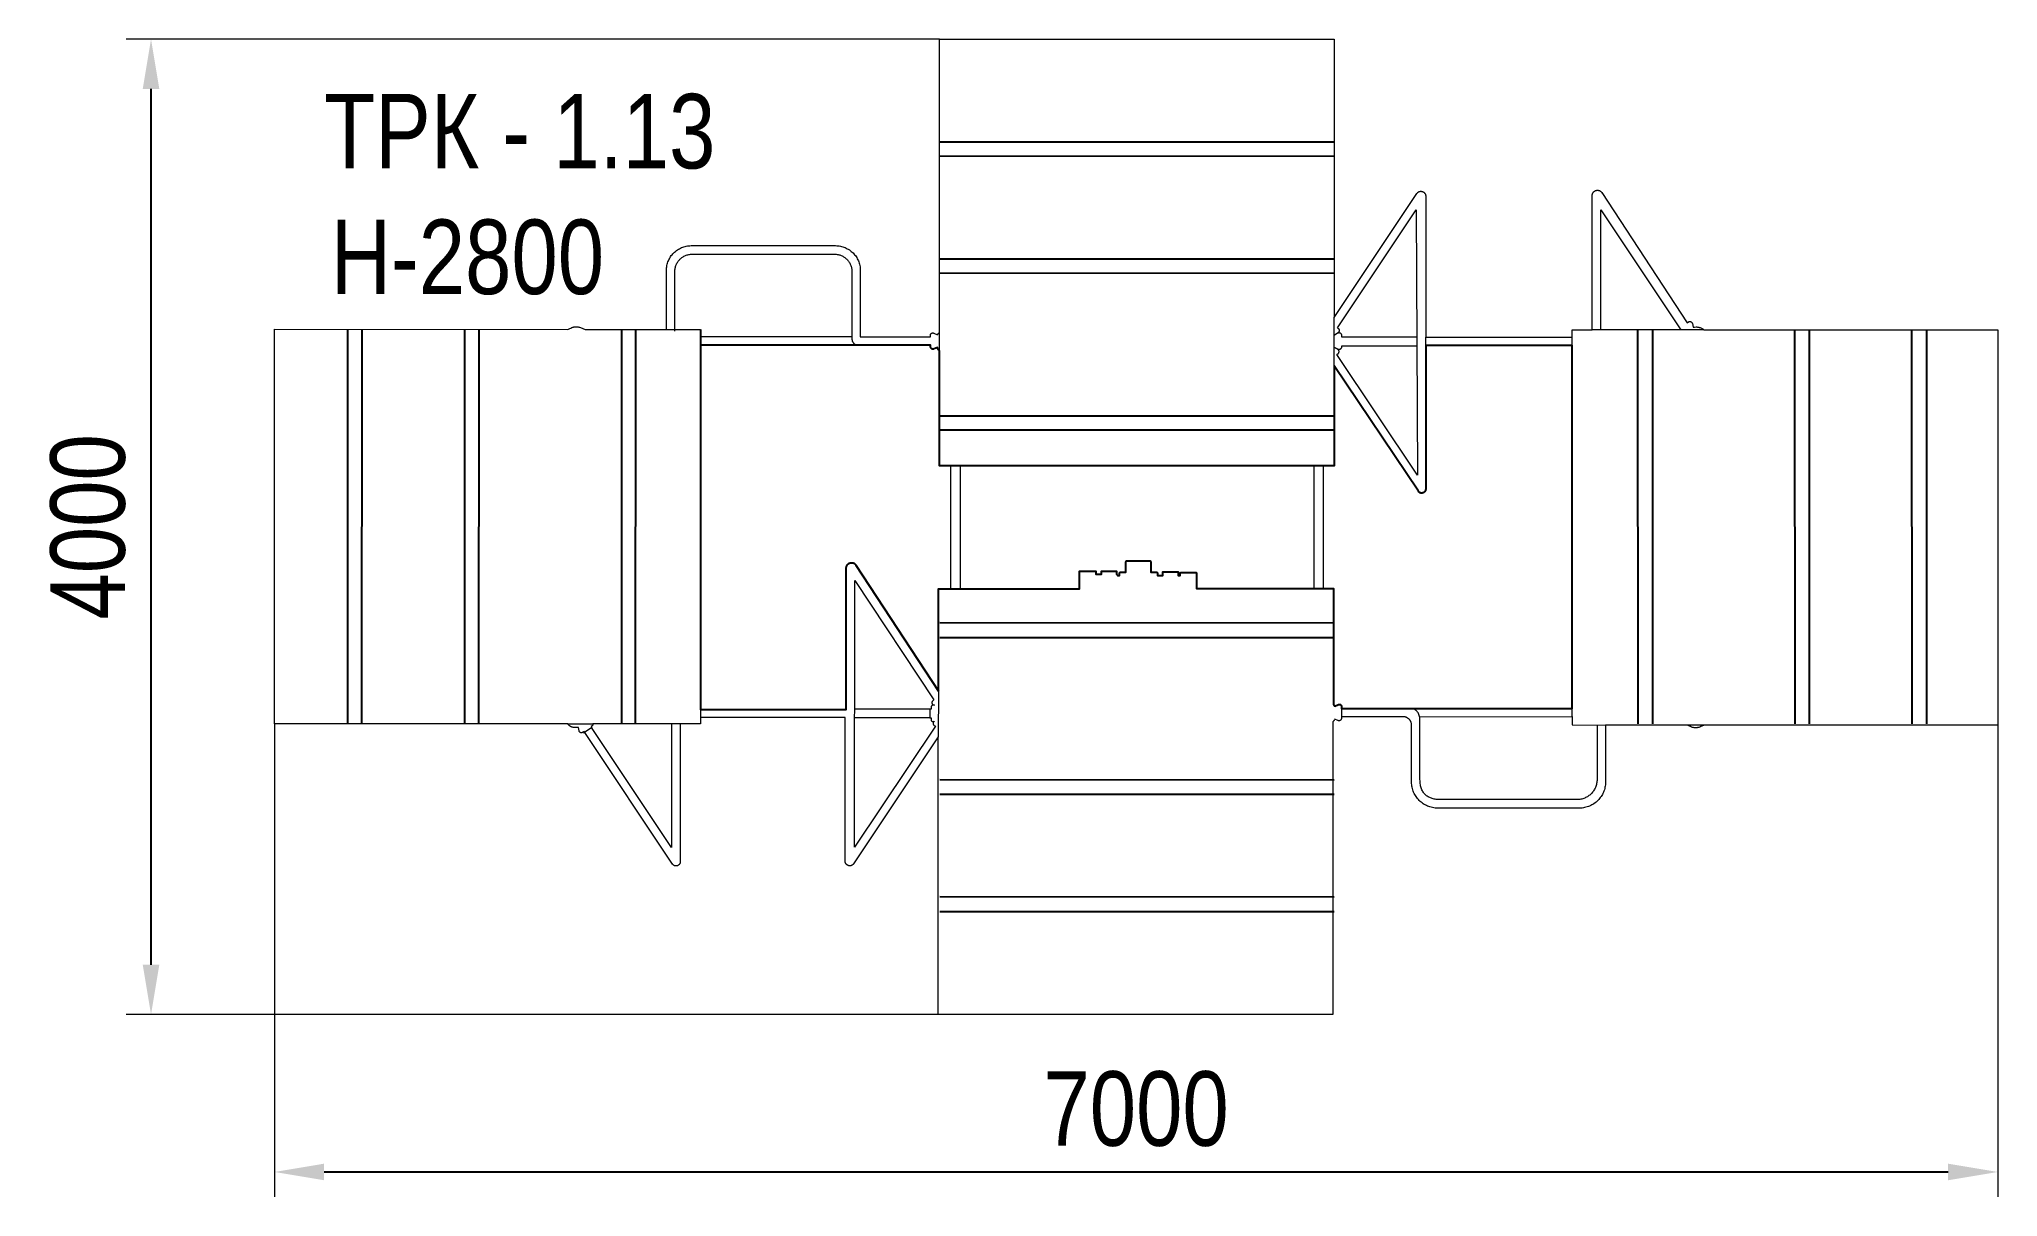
# Model space of a CAD drawing. Header units: millimetres. Extents: x -459 to 7422, y -111 to 4546.
import ezdxf

# ---------------------------------------------------------------- set-up
doc = ezdxf.new("R2010")
doc.units = ezdxf.units.MM
for name, color, linetype in [('DIKOM_АРТИКУЛ', 7, 'Continuous'), ('DIKOM_ОБЪЕКТ', 7, 'Continuous'), ('DIKOM_РАЗМЕР_ОБЪЕКТА', 7, 'Continuous')]:
    doc.layers.add(name, color=color, linetype=linetype)
doc.styles.add('style1', font='arial.ttf', dxfattribs={"width": 0.8})
doc.dimstyles.new('1-50', dxfattribs={"dimtxt": 300, "dimasz": 200, "dimexe": 100, "dimexo": 0, "dimgap": 100, "dimtad": 1, "dimdec": 0, "dimtxsty": 'style1', "dimcen": 0, "dimclrd": 7, "dimclre": 7, "dimadec": 1, "dimazin": 2, "dimtfac": 1, "dimtdec": 0, "dimtmove": 0, "dimatfit": 3, "dimfxl": 0, "dimlwd": 25, "dimlwe": 18, "dimarcsym": 0})

# ---------------------------------------------------------------- blocks, each defined once
blk = doc.blocks.new('*D0')
at = {"layer": 'Defpoints', "color": 0, "transparency": 16777216}
for p in [(487.8, 1791.4, 0), (7422.4, 1785.9, 0), (7422.4, -11.4)]:
    blk.add_point(p, dxfattribs=at)
at = {"layer": 'DIKOM_РАЗМЕР_ОБЪЕКТА', "color": 7, "lineweight": 18, "transparency": 16777216}
for p, q in [((487.8, 1791.4), (487.8, -111.4)), ((7422.4, 1785.9), (7422.4, -111.4))]:
    blk.add_line(p, q, dxfattribs=at)
at = {"layer": 'DIKOM_РАЗМЕР_ОБЪЕКТА', "color": 7, "lineweight": 25, "transparency": 16777216}
blk.add_line((687.8, -11.4), (7222.4, -11.4), dxfattribs=at)
at = {"layer": 'DIKOM_РАЗМЕР_ОБЪЕКТА', "color": 7, "transparency": 16777216}
for points in [[(687.8, 22), (687.8, -44.7), (487.8, -11.4)], [(7222.4, 22), (7222.4, -44.7), (7422.4, -11.4)]]:
    blk.add_solid(points, dxfattribs=at)
at = {"layer": 'DIKOM_РАЗМЕР_ОБЪЕКТА', "color": 0, "transparency": 16777216, "insert": (3955.1, 241.8), "char_height": 300, "attachment_point": 5, "style": 'style1'}
blk.add_mtext('7000', dxfattribs=at)
blk = doc.blocks.new('*D1')
at = {"layer": 'Defpoints', "color": 0, "transparency": 16777216}
for p in [(-8.7, 4546.4), (3164.1, 4546.4, 0), (3158.5, 622.1, 0)]:
    blk.add_point(p, dxfattribs=at)
at = {"layer": 'DIKOM_РАЗМЕР_ОБЪЕКТА', "color": 7, "lineweight": 18, "transparency": 16777216}
for p, q in [((3164.1, 4546.4), (-108.7, 4546.4)), ((3158.5, 622.1), (-108.7, 622.1))]:
    blk.add_line(p, q, dxfattribs=at)
at = {"layer": 'DIKOM_РАЗМЕР_ОБЪЕКТА', "color": 7, "lineweight": 25, "transparency": 16777216}
blk.add_line((-8.7, 822.1), (-8.7, 4346.4), dxfattribs=at)
at = {"layer": 'DIKOM_РАЗМЕР_ОБЪЕКТА', "color": 7, "transparency": 16777216}
for points in [[(-42, 4346.4), (24.6, 4346.4), (-8.7, 4546.4)], [(-42, 822.1), (24.6, 822.1), (-8.7, 622.1)]]:
    blk.add_solid(points, dxfattribs=at)
at = {"layer": 'DIKOM_РАЗМЕР_ОБЪЕКТА', "color": 0, "transparency": 16777216, "insert": (-261.9, 2584.3), "char_height": 300, "attachment_point": 5, "rotation": 90, "style": 'style1'}
blk.add_mtext('4000', dxfattribs=at)

msp = doc.modelspace()

# ---------------------------------------------------------------- linework, layer by layer
at = {"layer": 'DIKOM_ОБЪЕКТ'}
for p, q in [((3165.2, 4133, 0), (4752.6, 4133, 0)), ((4752.6, 4075.5, 0), (3165.2, 4074.6, 0)), ((3165.2, 3662, 0), (4752.6, 3662, 0)), ((4752.6, 3604.5, 0), (3165.2, 3603.6, 0)), ((781.9, 3378.8, 0), (781.9, 1791.4, 0)), ((839.4, 1791.4, 0), (840.3, 3378.8, 0)), ((1252.9, 3378.8, 0), (1252.9, 1791.4, 0)), ((1310.4, 1791.4, 0), (1311.3, 3378.8, 0)), ((1883.9, 3378.8, 0), (1883.9, 1791.4, 0)), ((1941.4, 1791.4, 0), (1942.3, 3378.8, 0)), ((5975.3, 1791.4, 0), (5974.4, 3378.8, 0)), ((6032.8, 3378.8, 0), (6032.8, 1791.4, 0)), ((6606.3, 1791.4, 0), (6605.4, 3378.8, 0)), ((6663.8, 3378.8, 0), (6663.8, 1791.4, 0)), ((7077.3, 1791.4, 0), (7076.4, 3378.8, 0)), ((7134.8, 3378.8, 0), (7134.8, 1791.4, 0)), ((3165.2, 3031, 0), (4752.6, 3031, 0)), ((4752.6, 2973.5, 0), (3165.2, 2972.6, 0)), ((4752.6, 2196.7, 0), (3165.2, 2197.6, 0)), ((3165.2, 2139.2, 0), (4752.6, 2139.2, 0)), ((4752.6, 1565.7, 0), (3165.2, 1566.6, 0)), ((3165.2, 1508.2, 0), (4752.6, 1508.2, 0)), ((4752.6, 1094.7, 0), (3165.2, 1095.6, 0)), ((3165.2, 1037.2, 0), (4752.6, 1037.2, 0))]:
    msp.add_line(p, q, dxfattribs=at)
at = {"layer": 'DIKOM_ОБЪЕКТ', "color": 7, "lineweight": 15}
for points in [[(487.8, 1791.4, 0), (487.8, 3379, 0), (1668.5, 3378.3, 0), (1676.5, 3382.4, 0), (1680.5, 3384.3, 0), (1684.5, 3386, 0), (1688.6, 3387.5, 0), (1690.7, 3388, 0), (1692.8, 3388.6, 0), (1694.9, 3389, 0), (1697, 3389.3, 0), (1699.2, 3389.5, 0), (1701.4, 3389.5, 0), (1703.6, 3389.5, 0), (1705.8, 3389.3, 0), (1708, 3389, 0), (1710.3, 3388.6, 0), (1712.6, 3388, 0), (1714.9, 3387.5, 0), (1719.6, 3386, 0), (1729, 3382.4, 0), (1738.6, 3378.3, 0), (2065.1, 3378.3, 0), (2065.1, 3615.6, 0), (2065.2, 3620.7, 0), (2065.6, 3625.8, 0), (2066.2, 3630.8, 0), (2067.1, 3635.7, 0), (2068.2, 3640.6, 0), (2069.6, 3645.3, 0), (2071.1, 3650, 0), (2072.9, 3654.5, 0), (2074.9, 3658.9, 0), (2077.1, 3663.2, 0), (2079.6, 3667.4, 0), (2082.2, 3671.5, 0), (2084.9, 3675.4, 0), (2087.9, 3679.2, 0), (2091.1, 3682.8, 0), (2094.4, 3686.3, 0), (2097.8, 3689.6, 0), (2101.5, 3692.7, 0), (2105.3, 3695.7, 0), (2109.2, 3698.5, 0), (2113.2, 3701.1, 0), (2117.4, 3703.5, 0), (2121.7, 3705.7, 0), (2126.2, 3707.7, 0), (2130.7, 3709.5, 0), (2135.3, 3711.1, 0), (2140.1, 3712.4, 0), (2144.9, 3713.6, 0), (2149.8, 3714.4, 0), (2154.8, 3715.1, 0), (2159.9, 3715.5, 0), (2165.1, 3715.6, 0), (2745.3, 3715.6, 0), (2750.4, 3715.5, 0), (2755.5, 3715.1, 0), (2760.5, 3714.4, 0), (2765.4, 3713.6, 0), (2770.3, 3712.4, 0), (2775, 3711.1, 0), (2779.7, 3709.5, 0), (2784.2, 3707.7, 0), (2788.6, 3705.7, 0), (2792.9, 3703.5, 0), (2797.1, 3701.1, 0), (2801.2, 3698.5, 0), (2805.1, 3695.7, 0), (2808.9, 3692.7, 0), (2812.5, 3689.6, 0), (2816, 3686.3, 0), (2819.3, 3682.8, 0), (2822.4, 3679.2, 0), (2825.4, 3675.4, 0), (2828.2, 3671.5, 0), (2830.8, 3667.4, 0), (2833.2, 3663.2, 0), (2835.4, 3658.9, 0), (2837.4, 3654.5, 0), (2839.2, 3650, 0), (2840.8, 3645.3, 0), (2842.1, 3640.6, 0), (2843.3, 3635.7, 0), (2844.1, 3630.8, 0), (2844.8, 3625.8, 0), (2845.2, 3620.7, 0), (2845.3, 3615.6, 0), (2845.3, 3348.4, 0), (3127.8, 3348.4, 0), (3127.8, 3355.5, 0), (3127.8, 3356.1, 0), (3127.9, 3356.7, 0), (3128, 3357.3, 0), (3128.1, 3357.9, 0), (3128.3, 3358.4, 0), (3128.4, 3358.9, 0), (3128.7, 3359.5, 0), (3128.9, 3360, 0), (3129.2, 3360.4, 0), (3129.5, 3360.9, 0), (3129.9, 3361.3, 0), (3130.3, 3361.8, 0), (3130.6, 3362.2, 0), (3131.1, 3362.5, 0), (3131.5, 3362.9, 0), (3131.9, 3363.2, 0), (3132.4, 3363.5, 0), (3132.9, 3363.7, 0), (3133.4, 3364, 0), (3133.9, 3364.2, 0), (3134.4, 3364.4, 0), (3135, 3364.5, 0), (3135.5, 3364.6, 0), (3136.1, 3364.7, 0), (3136.6, 3364.7, 0), (3137.2, 3364.7, 0), (3137.8, 3364.7, 0), (3138.4, 3364.6, 0), (3138.9, 3364.5, 0), (3139.5, 3364.4, 0), (3140.1, 3364.2, 0), (3140.7, 3364, 0), (3155.9, 3357.5, 0), (3156.5, 3358.6, 0), (3157.2, 3359.8, 0), (3158, 3361, 0), (3158.5, 3361.5, 0), (3159, 3362.1, 0), (3159.5, 3362.7, 0), (3160, 3363.2, 0), (3160.6, 3363.7, 0), (3161.3, 3364.2, 0), (3161.9, 3364.6, 0), (3162.6, 3365, 0), (3163, 3365.2, 0), (3163.3, 3365.4, 0), (3163.7, 3365.5, 0), (3164.1, 3365.7, 0), (3164.1, 4546.4, 0), (4752.5, 4546.4, 0), (4752.5, 3426.1, 0), (5085.3, 3925.9, 0), (5085.8, 3926.7, 0), (5086.3, 3927.3, 0), (5086.9, 3928, 0), (5087.4, 3928.6, 0), (5088, 3929.2, 0), (5088.6, 3929.7, 0), (5089.2, 3930.2, 0), (5089.8, 3930.7, 0), (5090.4, 3931.2, 0), (5091.1, 3931.6, 0), (5091.7, 3932, 0), (5092.4, 3932.4, 0), (5093.1, 3932.7, 0), (5093.8, 3933, 0), (5094.5, 3933.3, 0), (5095.2, 3933.5, 0), (5095.9, 3933.7, 0), (5096.6, 3933.9, 0), (5097.3, 3934, 0), (5098, 3934.2, 0), (5098.8, 3934.3, 0), (5099.5, 3934.3, 0), (5100.2, 3934.4, 0), (5100.9, 3934.4, 0), (5101.7, 3934.4, 0), (5102.4, 3934.3, 0), (5103.1, 3934.3, 0), (5103.8, 3934.2, 0), (5104.6, 3934, 0), (5105.3, 3933.9, 0), (5106, 3933.7, 0), (5106.7, 3933.5, 0), (5107.4, 3933.3, 0), (5108.1, 3933.1, 0), (5108.7, 3932.8, 0), (5109.4, 3932.5, 0), (5110.1, 3932.2, 0), (5110.7, 3931.8, 0), (5111.3, 3931.5, 0), (5111.9, 3931.1, 0), (5112.5, 3930.6, 0), (5113.1, 3930.2, 0), (5113.7, 3929.7, 0), (5114.2, 3929.3, 0), (5114.8, 3928.8, 0), (5115.3, 3928.2, 0), (5115.8, 3927.7, 0), (5116.3, 3927.1, 0), (5116.7, 3926.5, 0), (5117.1, 3925.9, 0), (5117.5, 3925.3, 0), (5117.9, 3924.6, 0), (5118.3, 3924, 0), (5118.6, 3923.3, 0), (5118.9, 3922.6, 0), (5119.2, 3921.8, 0), (5119.4, 3921.1, 0), (5119.6, 3920.3, 0), (5119.8, 3919.6, 0), (5120, 3918.8, 0), (5120.1, 3917.9, 0), (5120.2, 3917.1, 0), (5120.2, 3916.2, 0), (5120.3, 3915.4, 0), (5120.3, 3347.5, 0), (5709.2, 3347.5, 0), (5709.2, 3377.2, 0), (5790.5, 3377.2, 0), (5790.5, 3917.8, 0), (5790.5, 3918.7, 0), (5790.6, 3919.7, 0), (5790.7, 3920.6, 0), (5790.8, 3921.5, 0), (5791, 3922.4, 0), (5791.2, 3923.2, 0), (5791.4, 3924.1, 0), (5791.7, 3924.9, 0), (5792, 3925.7, 0), (5792.3, 3926.5, 0), (5792.7, 3927.2, 0), (5793.1, 3928, 0), (5793.5, 3928.7, 0), (5794, 3929.4, 0), (5794.4, 3930, 0), (5794.9, 3930.7, 0), (5795.5, 3931.3, 0), (5796, 3931.9, 0), (5796.6, 3932.5, 0), (5797.1, 3933, 0), (5797.8, 3933.6, 0), (5798.4, 3934.1, 0), (5799, 3934.5, 0), (5799.7, 3935, 0), (5800.4, 3935.4, 0), (5801.1, 3935.8, 0), (5801.8, 3936.2, 0), (5802.5, 3936.6, 0), (5803.2, 3936.9, 0), (5804, 3937.2, 0), (5804.7, 3937.4, 0), (5805.5, 3937.7, 0), (5806.2, 3937.9, 0), (5807, 3938.1, 0), (5807.8, 3938.2, 0), (5808.6, 3938.4, 0), (5809.4, 3938.5, 0), (5810.2, 3938.5, 0), (5811, 3938.6, 0), (5811.8, 3938.6, 0), (5812.6, 3938.6, 0), (5813.4, 3938.5, 0), (5814.2, 3938.5, 0), (5815, 3938.4, 0), (5815.8, 3938.2, 0), (5816.6, 3938, 0), (5817.3, 3937.8, 0), (5818.1, 3937.6, 0), (5818.9, 3937.3, 0), (5819.7, 3937, 0), (5820.4, 3936.7, 0), (5821.2, 3936.3, 0), (5821.9, 3935.9, 0), (5822.6, 3935.5, 0), (5823.3, 3935, 0), (5824, 3934.5, 0), (5824.7, 3934, 0), (5825.3, 3933.4, 0), (5826, 3932.8, 0), (5826.6, 3932.2, 0), (5827.2, 3931.5, 0), (5827.8, 3930.8, 0), (5828.3, 3930, 0), (5828.9, 3929.2, 0), (6172.1, 3405.3, 0), (6177.1, 3408.7, 0), (6177.7, 3409.1, 0), (6178.3, 3409.5, 0), (6178.9, 3409.7, 0), (6179.5, 3410, 0), (6180.1, 3410.2, 0), (6180.8, 3410.3, 0), (6181.4, 3410.5, 0), (6182, 3410.5, 0), (6182.7, 3410.6, 0), (6183.3, 3410.6, 0), (6183.9, 3410.5, 0), (6184.5, 3410.5, 0), (6185.2, 3410.4, 0), (6185.8, 3410.2, 0), (6186.4, 3410, 0), (6186.9, 3409.8, 0), (6187.5, 3409.5, 0), (6188.1, 3409.3, 0), (6188.6, 3408.9, 0), (6189.1, 3408.6, 0), (6189.6, 3408.2, 0), (6190.1, 3407.8, 0), (6190.5, 3407.3, 0), (6191, 3406.9, 0), (6191.4, 3406.4, 0), (6191.7, 3405.8, 0), (6192.1, 3405.3, 0), (6192.4, 3404.7, 0), (6192.6, 3404.1, 0), (6192.9, 3403.5, 0), (6193.1, 3402.8, 0), (6193.2, 3402.1, 0), (6195.9, 3387.6, 0), (6202, 3388.1, 0), (6208, 3388.4, 0), (6210.9, 3388.4, 0), (6213.8, 3388.2, 0), (6216.7, 3387.9, 0), (6218.1, 3387.7, 0), (6219.4, 3387.4, 0), (6220.8, 3387, 0), (6222.2, 3386.6, 0), (6224.8, 3385.7, 0), (6227.5, 3384.6, 0), (6230, 3383.3, 0), (6235.1, 3380.5, 0), (6240.1, 3377.4, 0), (7422.4, 3377.4, 0), (7422.4, 1785.9, 0), (6240.3, 1785.9, 0), (6231.6, 1782, 0), (6227.3, 1780.3, 0), (6223, 1778.7, 0), (6218.7, 1777.3, 0), (6216.6, 1776.8, 0), (6214.5, 1776.3, 0), (6212.4, 1775.9, 0), (6210.3, 1775.6, 0), (6208.2, 1775.4, 0), (6206.1, 1775.4, 0), (6204, 1775.4, 0), (6202, 1775.6, 0), (6199.9, 1775.9, 0), (6197.9, 1776.3, 0), (6195.9, 1776.8, 0), (6193.9, 1777.3, 0), (6189.9, 1778.7, 0), (6185.9, 1780.3, 0), (6182, 1782, 0), (6174.1, 1785.9, 0), (5843.8, 1785.9, 0), (5843.8, 1557.5, 0), (5843.7, 1552.1, 0), (5843.3, 1546.7, 0), (5842.6, 1541.5, 0), (5841.7, 1536.3, 0), (5840.5, 1531.3, 0), (5839.1, 1526.3, 0), (5837.4, 1521.4, 0), (5835.5, 1516.6, 0), (5833.4, 1512, 0), (5831.1, 1507.4, 0), (5828.6, 1503.1, 0), (5825.9, 1498.8, 0), (5822.9, 1494.7, 0), (5819.8, 1490.7, 0), (5816.5, 1486.9, 0), (5813, 1483.2, 0), (5809.4, 1479.8, 0), (5805.6, 1476.5, 0), (5801.6, 1473.4, 0), (5797.5, 1470.4, 0), (5793.2, 1467.7, 0), (5788.8, 1465.2, 0), (5784.3, 1462.8, 0), (5779.7, 1460.7, 0), (5774.9, 1458.9, 0), (5770, 1457.2, 0), (5765, 1455.8, 0), (5759.9, 1454.6, 0), (5754.8, 1453.7, 0), (5749.5, 1453, 0), (5744.2, 1452.6, 0), (5738.8, 1452.5, 0), (5168.6, 1452.5, 0), (5163.2, 1452.6, 0), (5157.8, 1453, 0), (5152.6, 1453.7, 0), (5147.4, 1454.6, 0), (5142.3, 1455.8, 0), (5137.4, 1457.2, 0), (5132.5, 1458.9, 0), (5127.7, 1460.7, 0), (5123.1, 1462.8, 0), (5118.5, 1465.2, 0), (5114.1, 1467.7, 0), (5109.9, 1470.4, 0), (5105.8, 1473.4, 0), (5101.8, 1476.5, 0), (5098, 1479.8, 0), (5094.3, 1483.2, 0), (5090.9, 1486.9, 0), (5087.6, 1490.7, 0), (5084.4, 1494.7, 0), (5081.5, 1498.8, 0), (5078.8, 1503.1, 0), (5076.3, 1507.4, 0), (5073.9, 1512, 0), (5071.8, 1516.6, 0), (5069.9, 1521.4, 0), (5068.3, 1526.3, 0), (5066.9, 1531.3, 0), (5065.7, 1536.3, 0), (5064.8, 1541.5, 0), (5064.1, 1546.7, 0), (5063.7, 1552.1, 0), (5063.6, 1557.5, 0), (5063.6, 1786.9, 0), (5063.5, 1788.6, 0), (5063.4, 1790.3, 0), (5063.2, 1791.9, 0), (5062.9, 1793.6, 0), (5062.5, 1795.2, 0), (5062.1, 1796.7, 0), (5061.6, 1798.3, 0), (5061, 1799.8, 0), (5060.3, 1801.2, 0), (5059.6, 1802.6, 0), (5058.8, 1804, 0), (5057.9, 1805.4, 0), (5057, 1806.7, 0), (5056, 1807.9, 0), (5055, 1809.1, 0), (5053.9, 1810.2, 0), (5052.8, 1811.3, 0), (5051.6, 1812.4, 0), (5050.3, 1813.4, 0), (5049, 1814.3, 0), (5047.7, 1815.1, 0), (5046.3, 1815.9, 0), (5044.9, 1816.7, 0), (5043.4, 1817.3, 0), (5041.9, 1817.9, 0), (5040.4, 1818.4, 0), (5038.8, 1818.9, 0), (5037.2, 1819.2, 0), (5035.6, 1819.5, 0), (5033.9, 1819.7, 0), (5032.3, 1819.9, 0), (5030.6, 1819.9, 0), (4781.1, 1819.9, 0), (4781.1, 1813.7, 0), (4781.1, 1813, 0), (4781, 1812.4, 0), (4780.9, 1811.7, 0), (4780.8, 1811.1, 0), (4780.6, 1810.5, 0), (4780.4, 1810, 0), (4780.1, 1809.4, 0), (4779.8, 1808.9, 0), (4779.5, 1808.4, 0), (4779.2, 1807.9, 0), (4778.8, 1807.4, 0), (4778.4, 1807, 0), (4778, 1806.6, 0), (4777.6, 1806.2, 0), (4777.1, 1805.8, 0), (4776.6, 1805.5, 0), (4776.1, 1805.2, 0), (4775.6, 1804.9, 0), (4775.1, 1804.6, 0), (4774.5, 1804.4, 0), (4774, 1804.2, 0), (4773.4, 1804.1, 0), (4772.8, 1804, 0), (4772.2, 1803.9, 0), (4771.6, 1803.9, 0), (4771, 1803.9, 0), (4770.4, 1803.9, 0), (4769.8, 1804, 0), (4769.2, 1804.1, 0), (4768.6, 1804.3, 0), (4768, 1804.5, 0), (4767.4, 1804.7, 0), (4754.4, 1810.4, 0), (4752.8, 1807.4, 0), (4751.9, 1805.9, 0), (4751.4, 1805.2, 0), (4750.9, 1804.5, 0), (4750.4, 1803.9, 0), (4749.9, 1803.2, 0), (4748.7, 1802, 0), (4746.3, 1799.5, 0), (4746.3, 622.1, 0), (3158.5, 622.1, 0), (3158.5, 1739.4, 0), (2818.2, 1228.7, 0), (2817.7, 1228, 0), (2817.2, 1227.3, 0), (2816.7, 1226.7, 0), (2816.1, 1226.1, 0), (2815.6, 1225.6, 0), (2815, 1225, 0), (2814.4, 1224.5, 0), (2813.8, 1224.1, 0), (2813.2, 1223.6, 0), (2812.6, 1223.2, 0), (2811.9, 1222.8, 0), (2811.3, 1222.5, 0), (2810.6, 1222.2, 0), (2810, 1221.9, 0), (2809.3, 1221.6, 0), (2808.6, 1221.4, 0), (2807.9, 1221.2, 0), (2807.3, 1221, 0), (2806.6, 1220.8, 0), (2805.9, 1220.7, 0), (2805.2, 1220.6, 0), (2804.4, 1220.6, 0), (2803.7, 1220.5, 0), (2803, 1220.5, 0), (2802.3, 1220.5, 0), (2801.6, 1220.6, 0), (2800.9, 1220.6, 0), (2800.2, 1220.7, 0), (2799.5, 1220.9, 0), (2798.8, 1221, 0), (2798.2, 1221.2, 0), (2797.5, 1221.4, 0), (2796.8, 1221.6, 0), (2796.1, 1221.8, 0), (2795.5, 1222.1, 0), (2794.8, 1222.4, 0), (2794.2, 1222.7, 0), (2793.6, 1223, 0), (2793, 1223.4, 0), (2792.4, 1223.7, 0), (2791.8, 1224.1, 0), (2791.2, 1224.6, 0), (2790.7, 1225, 0), (2790.1, 1225.5, 0), (2789.6, 1226, 0), (2789.1, 1226.5, 0), (2788.7, 1227, 0), (2788.2, 1227.6, 0), (2787.8, 1228.1, 0), (2787.3, 1228.7, 0), (2787, 1229.3, 0), (2786.6, 1230, 0), (2786.2, 1230.6, 0), (2785.9, 1231.3, 0), (2785.6, 1232, 0), (2785.4, 1232.7, 0), (2785.1, 1233.4, 0), (2784.9, 1234.1, 0), (2784.7, 1234.9, 0), (2784.6, 1235.7, 0), (2784.5, 1236.5, 0), (2784.4, 1237.3, 0), (2784.3, 1238.1, 0), (2784.3, 1238.9, 0), (2784.3, 1816.9, 0), (2202, 1816.9, 0), (2202, 1791.4, 0), (2120.6, 1791.4, 0), (2120.6, 1236.5, 0), (2120.6, 1235.7, 0), (2120.6, 1235, 0), (2120.5, 1234.2, 0), (2120.4, 1233.5, 0), (2120.2, 1232.8, 0), (2120.1, 1232.1, 0), (2119.9, 1231.5, 0), (2119.7, 1230.8, 0), (2119.4, 1230.2, 0), (2119.2, 1229.5, 0), (2118.9, 1228.9, 0), (2118.6, 1228.4, 0), (2118.2, 1227.8, 0), (2117.9, 1227.2, 0), (2117.5, 1226.7, 0), (2117.1, 1226.2, 0), (2116.7, 1225.7, 0), (2116.3, 1225.2, 0), (2115.8, 1224.8, 0), (2115.4, 1224.3, 0), (2114.9, 1223.9, 0), (2114.4, 1223.5, 0), (2113.9, 1223.1, 0), (2113.3, 1222.7, 0), (2112.8, 1222.4, 0), (2112.3, 1222.1, 0), (2111.7, 1221.8, 0), (2111.1, 1221.5, 0), (2110.5, 1221.2, 0), (2110, 1221, 0), (2109.4, 1220.8, 0), (2108.8, 1220.6, 0), (2108.1, 1220.4, 0), (2107.5, 1220.3, 0), (2106.9, 1220.1, 0), (2106.3, 1220, 0), (2105.6, 1219.9, 0), (2105, 1219.9, 0), (2104.4, 1219.8, 0), (2103.7, 1219.8, 0), (2103.1, 1219.8, 0), (2102.5, 1219.9, 0), (2101.8, 1219.9, 0), (2101.2, 1220, 0), (2100.6, 1220.1, 0), (2099.9, 1220.3, 0), (2099.3, 1220.4, 0), (2098.7, 1220.6, 0), (2098.1, 1220.8, 0), (2097.5, 1221, 0), (2096.9, 1221.3, 0), (2096.3, 1221.6, 0), (2095.7, 1221.9, 0), (2095.1, 1222.3, 0), (2094.6, 1222.6, 0), (2094, 1223, 0), (2093.5, 1223.4, 0), (2092.9, 1223.9, 0), (2092.4, 1224.4, 0), (2091.9, 1224.9, 0), (2091.4, 1225.4, 0), (2091, 1226, 0), (2090.5, 1226.6, 0), (2090.1, 1227.2, 0), (1733.7, 1761.1, 0), (1729.4, 1757.8, 0), (1728.8, 1757.4, 0), (1728.3, 1757, 0), (1727.7, 1756.7, 0), (1727.1, 1756.4, 0), (1726.5, 1756.2, 0), (1725.9, 1756, 0), (1725.3, 1755.9, 0), (1724.7, 1755.8, 0), (1724.1, 1755.7, 0), (1723.4, 1755.7, 0), (1722.8, 1755.7, 0), (1722.2, 1755.8, 0), (1721.6, 1755.8, 0), (1721, 1756, 0), (1720.4, 1756.1, 0), (1719.9, 1756.3, 0), (1719.3, 1756.5, 0), (1718.7, 1756.8, 0), (1718.2, 1757.1, 0), (1717.7, 1757.4, 0), (1717.2, 1757.8, 0), (1716.7, 1758.2, 0), (1716.3, 1758.6, 0), (1715.8, 1759, 0), (1715.4, 1759.5, 0), (1715.1, 1760, 0), (1714.7, 1760.6, 0), (1714.4, 1761.1, 0), (1714.2, 1761.7, 0), (1713.9, 1762.3, 0), (1713.7, 1763, 0), (1713.6, 1763.6, 0), (1710.9, 1776.6, 0), (1707.5, 1776.4, 0), (1703.9, 1776.3, 0), (1700.3, 1776.4, 0), (1696.6, 1776.6, 0), (1693.1, 1777, 0), (1689.8, 1777.6, 0), (1686.6, 1778.2, 0), (1685.2, 1778.6, 0), (1683.8, 1779.1, 0), (1682.5, 1779.6, 0), (1681.3, 1780.1, 0), (1680.1, 1780.7, 0), (1679, 1781.3, 0), (1677.9, 1782, 0), (1676.9, 1782.7, 0), (1675.9, 1783.5, 0), (1675, 1784.3, 0), (1674.1, 1785.1, 0), (1673.3, 1785.9, 0), (1672.4, 1786.8, 0), (1671.7, 1787.7, 0), (1670.3, 1789.5, 0), (1669, 1791.4, 0)], [(2821.7, 1296.1, 0), (2823.9, 2369, 0), (3141.2, 1887.9, 0), (3136.3, 1883.5, 0), (3135.9, 1883.1, 0), (3135.5, 1882.6, 0), (3135.1, 1882.2, 0), (3134.7, 1881.7, 0), (3134.4, 1881.1, 0), (3134.2, 1880.6, 0), (3133.9, 1880.1, 0), (3133.7, 1879.5, 0), (3133.6, 1879, 0), (3133.5, 1878.4, 0), (3133.4, 1877.9, 0), (3133.3, 1877.3, 0), (3133.3, 1876.7, 0), (3133.3, 1876.2, 0), (3133.4, 1875.6, 0), (3133.5, 1875.1, 0), (3133.6, 1874.5, 0), (3133.7, 1874, 0), (3133.9, 1873.4, 0), (3134.1, 1872.9, 0), (3134.4, 1872.4, 0), (3134.7, 1871.9, 0), (3135, 1871.4, 0), (3135.3, 1871, 0), (3135.7, 1870.5, 0), (3136.1, 1870.1, 0), (3136.6, 1869.7, 0), (3137, 1869.3, 0), (3137.5, 1869, 0), (3138, 1868.7, 0), (3138.6, 1868.4, 0), (3139.2, 1868.2, 0), (3143.8, 1866.4, 0), (3141.5, 1866.9, 0), (3141, 1867, 0), (3140.4, 1867.1, 0), (3139.8, 1867.1, 0), (3139.3, 1867.1, 0), (3138.7, 1867.1, 0), (3138.2, 1867, 0), (3137.7, 1866.9, 0), (3137.1, 1866.8, 0), (3136.6, 1866.7, 0), (3136.1, 1866.5, 0), (3135.6, 1866.3, 0), (3135.2, 1866, 0), (3134.7, 1865.8, 0), (3134.3, 1865.5, 0), (3133.8, 1865.2, 0), (3133.4, 1864.9, 0), (3133, 1864.6, 0), (3132.6, 1864.2, 0), (3132.3, 1863.8, 0), (3131.9, 1863.4, 0), (3131.6, 1863, 0), (3131.3, 1862.5, 0), (3131.1, 1862.1, 0), (3130.8, 1861.6, 0), (3130.6, 1861.1, 0), (3130.4, 1860.6, 0), (3130.2, 1860.1, 0), (3130.1, 1859.6, 0), (3130, 1859, 0), (3129.9, 1858.5, 0), (3129.9, 1857.9, 0), (3129.8, 1857.3, 0), (3129.9, 1851.2, 0), (3125.1, 1851.2, 0), (3125.1, 1816.3, 0), (3129.9, 1816.3, 0), (3129.9, 1807.6, 0), (3129.9, 1807.4, 0), (3129.9, 1807.2, 0), (3129.9, 1807, 0), (3130, 1806.8, 0), (3130, 1806.6, 0), (3130, 1806.4, 0), (3130.1, 1806.2, 0), (3130.2, 1806, 0), (3130.2, 1805.8, 0), (3130.3, 1805.6, 0), (3130.4, 1805.4, 0), (3130.5, 1805.2, 0), (3130.6, 1805, 0), (3130.7, 1804.8, 0), (3130.9, 1804.4, 0), (3131.2, 1804.1, 0), (3131.5, 1803.7, 0), (3131.8, 1803.4, 0), (3132.1, 1803.1, 0), (3132.5, 1802.8, 0), (3132.9, 1802.5, 0), (3133.3, 1802.3, 0), (3133.7, 1802, 0), (3134.2, 1801.8, 0), (3134.6, 1801.6, 0), (3135.1, 1801.4, 0), (3135.6, 1801.3, 0), (3136.1, 1801.2, 0), (3136.7, 1801.1, 0), (3137.2, 1801, 0), (3137.8, 1801, 0), (3138.3, 1801, 0), (3138.9, 1801, 0), (3139.5, 1801.1, 0), (3140.1, 1801.2, 0), (3140.7, 1801.3, 0), (3141.3, 1801.5, 0), (3141.9, 1801.7, 0), (3142.6, 1802, 0), (3142.9, 1802.2, 0), (3140.7, 1799.8, 0), (3140.3, 1799.4, 0), (3140, 1799, 0), (3139.7, 1798.5, 0), (3139.4, 1798.1, 0), (3139.1, 1797.7, 0), (3138.9, 1797.2, 0), (3138.7, 1796.7, 0), (3138.6, 1796.3, 0), (3138.4, 1795.8, 0), (3138.3, 1795.3, 0), (3138.2, 1794.8, 0), (3138.1, 1794.3, 0), (3138.1, 1793.8, 0), (3138.1, 1793.3, 0), (3138.1, 1792.8, 0), (3138.1, 1792.4, 0), (3138.2, 1791.9, 0), (3138.3, 1791.4, 0), (3138.4, 1790.9, 0), (3138.6, 1790.4, 0), (3138.7, 1790, 0), (3138.9, 1789.5, 0), (3139.1, 1789.1, 0), (3139.4, 1788.6, 0), (3139.6, 1788.2, 0), (3139.9, 1787.8, 0), (3140.2, 1787.4, 0), (3140.6, 1787, 0), (3140.9, 1786.6, 0), (3141.3, 1786.3, 0), (3141.7, 1786, 0), (3142.2, 1785.6, 0), (3147.5, 1782.1, 0)]]:
    msp.add_polyline3d(points, close=True, dxfattribs=at)
for points in [[(4752.5, 3355.6, 0), (4769.9, 3367, 0), (4770.4, 3367.4, 0), (4770.8, 3367.7, 0), (4771.2, 3368.1, 0), (4771.6, 3368.5, 0), (4772, 3368.9, 0), (4772.3, 3369.3, 0), (4772.6, 3369.8, 0), (4772.8, 3370.2, 0), (4773, 3370.7, 0), (4773.2, 3371.2, 0), (4773.4, 3371.7, 0), (4773.5, 3372.2, 0), (4773.6, 3372.7, 0), (4773.7, 3373.2, 0), (4773.8, 3373.7, 0), (4773.8, 3374.2, 0), (4773.8, 3374.7, 0), (4773.7, 3375.2, 0), (4773.6, 3375.7, 0), (4773.5, 3376.2, 0), (4773.4, 3376.7, 0), (4773.2, 3377.2, 0), (4773, 3377.7, 0), (4772.8, 3378.2, 0), (4772.6, 3378.6, 0), (4772.3, 3379.1, 0), (4772, 3379.5, 0), (4771.6, 3379.9, 0), (4771.2, 3380.3, 0), (4770.8, 3380.7, 0), (4770.4, 3381, 0), (4769.9, 3381.3, 0), (4765.2, 3384.4, 0), (5082.6, 3859.8, 0), (5086.9, 2792.8, 0), (4763.3, 3277.7, 0), (4767.7, 3281.1, 0), (4768.2, 3281.6, 0), (4768.7, 3282.1, 0), (4769.2, 3282.6, 0), (4769.6, 3283.2, 0), (4770, 3283.7, 0), (4770.4, 3284.3, 0), (4770.7, 3284.9, 0), (4771, 3285.5, 0), (4771.2, 3286.2, 0), (4771.4, 3286.8, 0), (4771.5, 3287.4, 0), (4771.6, 3288.1, 0), (4771.7, 3288.7, 0), (4771.7, 3289.4, 0), (4771.7, 3290, 0), (4771.7, 3290.7, 0), (4771.6, 3291.3, 0), (4771.4, 3292, 0), (4771.3, 3292.6, 0), (4771.1, 3293.2, 0), (4770.8, 3293.8, 0), (4770.5, 3294.4, 0), (4770.2, 3295, 0), (4769.9, 3295.6, 0), (4769.5, 3296.1, 0), (4769, 3296.6, 0), (4768.6, 3297.1, 0), (4768.1, 3297.6, 0), (4767.5, 3298, 0), (4767, 3298.5, 0), (4766.4, 3298.8, 0), (4765.7, 3299.2, 0), (4752.5, 3305.6, 0)], [(5825.2, 3377.2, 0), (5825.3, 3859.8, 0), (6146.9, 3377.3, 0)], [(2099.1, 3371.7, 0), (2099.1, 3611.4, 0), (2099.2, 3615, 0), (2099.4, 3618.6, 0), (2099.9, 3622.1, 0), (2100.5, 3625.5, 0), (2101.3, 3628.9, 0), (2102.2, 3632.2, 0), (2103.3, 3635.5, 0), (2104.6, 3638.7, 0), (2106, 3641.8, 0), (2107.5, 3644.8, 0), (2109.2, 3647.7, 0), (2111, 3650.5, 0), (2113, 3653.3, 0), (2115.1, 3655.9, 0), (2117.3, 3658.5, 0), (2119.6, 3660.9, 0), (2122, 3663.2, 0), (2124.5, 3665.4, 0), (2127.2, 3667.5, 0), (2129.9, 3669.5, 0), (2132.8, 3671.3, 0), (2135.7, 3673, 0), (2138.7, 3674.5, 0), (2141.8, 3675.9, 0), (2145, 3677.2, 0), (2148.3, 3678.3, 0), (2151.6, 3679.2, 0), (2155, 3680, 0), (2158.4, 3680.6, 0), (2161.9, 3681.1, 0), (2165.5, 3681.3, 0), (2169.1, 3681.4, 0), (2741.6, 3681.4, 0), (2745.2, 3681.3, 0), (2748.7, 3681.1, 0), (2752.2, 3680.6, 0), (2755.7, 3680, 0), (2759, 3679.2, 0), (2762.4, 3678.3, 0), (2765.6, 3677.2, 0), (2768.8, 3675.9, 0), (2771.9, 3674.5, 0), (2774.9, 3673, 0), (2777.8, 3671.3, 0), (2780.7, 3669.5, 0), (2783.4, 3667.5, 0), (2786.1, 3665.4, 0), (2788.6, 3663.2, 0), (2791, 3660.9, 0), (2793.4, 3658.5, 0), (2795.6, 3655.9, 0), (2797.6, 3653.3, 0), (2799.6, 3650.5, 0), (2801.4, 3647.7, 0), (2803.1, 3644.8, 0), (2804.7, 3641.8, 0), (2806.1, 3638.7, 0), (2807.3, 3635.5, 0), (2808.4, 3632.2, 0), (2809.4, 3628.9, 0), (2810.1, 3625.5, 0), (2810.8, 3622.1, 0), (2811.2, 3618.6, 0), (2811.5, 3615, 0), (2811.6, 3611.4, 0), (2811.6, 3340.6, 0), (2811.6, 3339.3, 0), (2811.7, 3337.9, 0), (2811.9, 3336.6, 0), (2812.1, 3335.4, 0), (2812.4, 3334.1, 0), (2812.7, 3332.9, 0), (2813.1, 3331.7, 0), (2813.6, 3330.5, 0), (2814.1, 3329.3, 0), (2814.7, 3328.2, 0), (2815.3, 3327.1, 0), (2816, 3326.1, 0), (2816.7, 3325.1, 0), (2817.5, 3324.1, 0), (2818.3, 3323.1, 0), (2819.2, 3322.2, 0), (2820.1, 3321.4, 0), (2821, 3320.5, 0), (2822, 3319.8, 0), (2823, 3319, 0), (2824.1, 3318.4, 0), (2825.2, 3317.7, 0), (2826.3, 3317.2, 0), (2827.4, 3316.6, 0), (2828.6, 3316.2, 0), (2829.8, 3315.8, 0), (2831.1, 3315.4, 0), (2832.3, 3315.1, 0), (2833.6, 3314.9, 0), (2834.9, 3314.7, 0), (2836.2, 3314.6, 0), (2837.6, 3314.6, 0), (2872.4, 3314.6, 0)], [(4752.6, 3232.5, 0), (4752.5, 3426.1, 0)], [(2065.1, 3378.3, 0), (2202, 3378.3, 0)], [(2811.6, 3348.4, 0), (2202, 3348.4, 0)], [(3164.1, 3292.5, 0), (3164.1, 3365.7, 0)], [(5084.7, 3347.8, 0), (4783, 3347.8, 0), (4783, 3353.4, 0), (4783, 3354.2, 0), (4782.9, 3354.9, 0), (4782.8, 3355.7, 0), (4782.6, 3356.4, 0), (4782.4, 3357.1, 0), (4782.1, 3357.8, 0), (4781.8, 3358.4, 0), (4781.5, 3359, 0), (4781.1, 3359.6, 0), (4780.7, 3360.2, 0), (4780.2, 3360.7, 0), (4779.8, 3361.2, 0), (4779.2, 3361.7, 0), (4778.7, 3362.1, 0), (4778.1, 3362.5, 0), (4777.5, 3362.9, 0), (4776.9, 3363.2, 0), (4776.3, 3363.5, 0), (4775.6, 3363.8, 0), (4775, 3364, 0), (4774.3, 3364.2, 0), (4773.6, 3364.3, 0), (4772.9, 3364.4, 0), (4772.2, 3364.4, 0), (4771.5, 3364.4, 0), (4770.8, 3364.4, 0), (4770.1, 3364.3, 0), (4769.3, 3364.1, 0), (4768.6, 3363.9, 0), (4767.9, 3363.6, 0), (4767.2, 3363.3, 0), (4766.5, 3363, 0), (4752.5, 3355, 0)], [(4752.5, 3306.6, 0), (4767.9, 3299.6, 0), (4768.6, 3299.3, 0), (4769.2, 3299.1, 0), (4769.9, 3298.9, 0), (4770.5, 3298.8, 0), (4771.2, 3298.7, 0), (4771.8, 3298.6, 0), (4772.5, 3298.6, 0), (4773.1, 3298.6, 0), (4773.7, 3298.7, 0), (4774.4, 3298.8, 0), (4775, 3299, 0), (4775.6, 3299.2, 0), (4776.2, 3299.4, 0), (4776.7, 3299.6, 0), (4777.3, 3299.9, 0), (4777.8, 3300.2, 0), (4778.4, 3300.6, 0), (4778.9, 3301, 0), (4779.3, 3301.4, 0), (4779.8, 3301.8, 0), (4780.2, 3302.3, 0), (4780.6, 3302.8, 0), (4781, 3303.3, 0), (4781.3, 3303.8, 0), (4781.6, 3304.4, 0), (4781.9, 3305, 0), (4782.2, 3305.6, 0), (4782.4, 3306.2, 0), (4782.5, 3306.8, 0), (4782.6, 3307.5, 0), (4782.7, 3308.2, 0), (4782.8, 3308.9, 0), (4782.8, 3313.1, 0), (5084.8, 3313.1, 0)], [(5120.3, 3313.5, 0), (5120.3, 3347.5, 0)], [(5709.2, 3313.5, 0), (5709.2, 3347.5, 0)], [(6240.1, 3377.4, 0), (5790.5, 3377.2, 0)], [(3208.4, 2829.5, 0), (3208.4, 2335.3, 0)], [(3248, 2335.3, 0), (3248, 2829.5, 0)], [(4671.7, 2335.9, 0), (4671.7, 2829.5, 0)], [(4708, 2829.5, 0), (4708, 2335.9, 0)], [(3159.8, 1923.5, 0), (3158.5, 1739.4, 0)], [(2202, 1849.7, 0), (2202, 1816.9, 0)], [(3125.1, 1816.3, 0), (2822.7, 1816.3, 0)], [(3125.1, 1851.2, 0), (2822.8, 1851.2, 0)], [(4781.6, 1853.7, 0), (4781.1, 1819.9, 0)], [(5809.8, 1786.3, 0), (5809.8, 1567.7, 0), (5809.7, 1563.5, 0), (5809.4, 1559.4, 0), (5808.9, 1555.3, 0), (5808.2, 1551.4, 0), (5807.3, 1547.4, 0), (5806.2, 1543.6, 0), (5804.9, 1539.8, 0), (5803.4, 1536.2, 0), (5801.8, 1532.6, 0), (5800, 1529.1, 0), (5798.1, 1525.7, 0), (5796, 1522.4, 0), (5793.7, 1519.2, 0), (5791.3, 1516.2, 0), (5788.7, 1513.2, 0), (5786.1, 1510.4, 0), (5783.2, 1507.7, 0), (5780.3, 1505.2, 0), (5777.2, 1502.8, 0), (5774.1, 1500.5, 0), (5770.8, 1498.4, 0), (5767.4, 1496.5, 0), (5763.9, 1494.7, 0), (5760.3, 1493, 0), (5756.6, 1491.6, 0), (5752.9, 1490.3, 0), (5749, 1489.2, 0), (5745.1, 1488.3, 0), (5741.1, 1487.6, 0), (5737.1, 1487.1, 0), (5733, 1486.8, 0), (5728.8, 1486.7, 0), (5178.3, 1486.7, 0), (5170, 1486.9, 0), (5161.9, 1487.7, 0), (5158, 1488.3, 0), (5154.2, 1489, 0), (5150.4, 1489.9, 0), (5146.8, 1490.9, 0), (5143.2, 1492, 0), (5139.7, 1493.4, 0), (5136.3, 1494.8, 0), (5133, 1496.5, 0), (5129.8, 1498.3, 0), (5126.8, 1500.2, 0), (5123.8, 1502.3, 0), (5121, 1504.6, 0), (5118.3, 1507.1, 0), (5115.8, 1509.8, 0), (5113.4, 1512.6, 0), (5111.1, 1515.6, 0), (5109, 1518.9, 0), (5107.1, 1522.3, 0), (5105.3, 1525.9, 0), (5103.6, 1529.7, 0), (5102.2, 1533.7, 0), (5100.9, 1537.9, 0), (5099.8, 1542.3, 0), (5098.9, 1546.9, 0), (5098.2, 1551.8, 0), (5097.7, 1556.9, 0), (5097.4, 1562.2, 0), (5097.3, 1567.7, 0), (5096.8, 1809.2, 0), (5096.8, 1811.5, 0), (5096.6, 1813.8, 0), (5096.4, 1816, 0), (5096.1, 1818.2, 0), (5095.7, 1820.3, 0), (5095.2, 1822.4, 0), (5094.7, 1824.5, 0), (5094, 1826.5, 0), (5093.3, 1828.5, 0), (5092.5, 1830.4, 0), (5091.6, 1832.3, 0), (5090.7, 1834.1, 0), (5089.7, 1835.8, 0), (5088.6, 1837.5, 0), (5087.4, 1839.1, 0), (5086.2, 1840.7, 0), (5084.9, 1842.2, 0), (5083.6, 1843.6, 0), (5082.2, 1844.9, 0), (5080.8, 1846.1, 0), (5079.3, 1847.3, 0), (5077.8, 1848.3, 0), (5076.2, 1849.3, 0), (5074.6, 1850.2, 0), (5072.9, 1851, 0), (5071.2, 1851.7, 0), (5069.4, 1852.3, 0), (5067.7, 1852.8, 0), (5065.9, 1853.2, 0), (5064, 1853.5, 0), (5062.1, 1853.7, 0), (5060.3, 1853.7, 0), (4992.5, 1853.7, 0)], [(5095.7, 1820, 0), (5709.2, 1821.8, 0), (5709.2, 1853.7, 0)], [(5709.2, 1821.8, 0), (5709.2, 1787.3, 0), (5843.8, 1785.9, 0)], [(1669, 1791.4, 0), (1769.6, 1791.4, 0)], [(2120.6, 1791.4, 0), (1769.6, 1791.4, 0), (1769.6, 1790.6, 0), (1769.6, 1789.9, 0), (1769.5, 1789.2, 0), (1769.4, 1788.6, 0), (1769.3, 1788.1, 0), (1769.1, 1787.5, 0), (1769, 1787.3, 0), (1768.9, 1787.1, 0), (1768.8, 1786.8, 0), (1768.7, 1786.6, 0), (1768.5, 1786.2, 0), (1768.2, 1785.9, 0), (1768, 1785.5, 0), (1767.7, 1785.2, 0), (1767.5, 1785, 0), (1767.2, 1784.7, 0), (1766.8, 1784.3, 0), (1762, 1780.9, 0), (1764.7, 1776.9, 0), (1732.1, 1754.1, 0)], [(2086, 1791.4, 0), (2086, 1294.6, 0), (1764.1, 1776.5, 0)], [(6240.3, 1785.9, 0), (6174.1, 1785.9, 0)]]:
    msp.add_polyline3d(points, dxfattribs=at)
at = {"layer": 'DIKOM_ОБЪЕКТ'}
msp.add_polyline3d([(2202, 3378.3, 0), (2202, 3314.6, 0), (2202, 1849.7, 0), (2788.9, 1849.7, 0), (2788.9, 2418.8, 0), (2789, 2419.8, 0), (2789, 2420.7, 0), (2789.1, 2421.7, 0), (2789.3, 2422.6, 0), (2789.4, 2423.5, 0), (2789.6, 2424.3, 0), (2789.9, 2425.2, 0), (2790.1, 2426, 0), (2790.5, 2426.8, 0), (2790.8, 2427.6, 0), (2791.2, 2428.4, 0), (2791.6, 2429.1, 0), (2792, 2429.9, 0), (2792.4, 2430.6, 0), (2792.9, 2431.2, 0), (2793.4, 2431.9, 0), (2793.9, 2432.5, 0), (2794.5, 2433.1, 0), (2795.1, 2433.7, 0), (2795.7, 2434.3, 0), (2796.3, 2434.8, 0), (2796.9, 2435.3, 0), (2797.6, 2435.8, 0), (2798.2, 2436.3, 0), (2798.9, 2436.7, 0), (2799.6, 2437.1, 0), (2800.3, 2437.5, 0), (2801.1, 2437.8, 0), (2801.8, 2438.2, 0), (2802.6, 2438.5, 0), (2803.3, 2438.7, 0), (2804.1, 2439, 0), (2804.9, 2439.2, 0), (2805.7, 2439.4, 0), (2806.5, 2439.6, 0), (2807.3, 2439.7, 0), (2808.1, 2439.8, 0), (2808.9, 2439.9, 0), (2809.7, 2439.9, 0), (2810.5, 2439.9, 0), (2811.3, 2439.9, 0), (2812.1, 2439.9, 0), (2812.9, 2439.8, 0), (2813.7, 2439.7, 0), (2814.6, 2439.5, 0), (2815.3, 2439.4, 0), (2816.1, 2439.1, 0), (2816.9, 2438.9, 0), (2817.7, 2438.6, 0), (2818.5, 2438.3, 0), (2819.2, 2438, 0), (2820, 2437.6, 0), (2820.7, 2437.2, 0), (2821.5, 2436.8, 0), (2822.2, 2436.3, 0), (2822.9, 2435.8, 0), (2823.6, 2435.2, 0), (2824.2, 2434.7, 0), (2824.9, 2434, 0), (2825.5, 2433.4, 0), (2826.1, 2432.7, 0), (2826.7, 2432, 0), (2827.3, 2431.2, 0), (2827.8, 2430.4, 0), (3159.8, 1923.5, 0), (3159.8, 2335.3, 0), (3726.8, 2335.3, 0), (3726.8, 2406.2, 0), (3792.4, 2406.2, 0), (3792.4, 2393.3, 0), (3815.8, 2393.3, 0), (3815.8, 2406.3, 0), (3876.2, 2406.3, 0), (3876.2, 2393.4, 0), (3879.9, 2389.7, 0), (3879.9, 2388.7, 0), (3888.3, 2388.7, 0), (3888.3, 2399.8, 0), (3890.6, 2402, 0), (3913.6, 2402, 0), (3913.7, 2441.6, 0), (3915.8, 2447.5, 0), (3924.8, 2447.5, 0), (4011.7, 2447.5, 0), (4013.7, 2441.6, 0), (4013.7, 2402.1, 0), (4038.3, 2402.1, 0), (4040.6, 2399.8, 0), (4040.6, 2388.6, 0), (4062.4, 2388.6, 0), (4062.4, 2402.7, 0), (4123.7, 2402.7, 0), (4123.7, 2388.6, 0), (4132.9, 2388.6, 0), (4132.9, 2399, 0), (4135.1, 2401.2, 0), (4196.3, 2401.2, 0), (4198.5, 2399, 0), (4198.5, 2335.9, 0), (4749.9, 2335.9, 0), (4749.9, 1871.3, 0), (4755.3, 1863.2, 0), (4768.8, 1869.3, 0), (4769.4, 1869.6, 0), (4770, 1869.8, 0), (4770.5, 1869.9, 0), (4771.1, 1870, 0), (4771.7, 1870.1, 0), (4772.2, 1870.1, 0), (4772.8, 1870.1, 0), (4773.3, 1870.1, 0), (4773.9, 1870, 0), (4774.4, 1869.9, 0), (4775, 1869.8, 0), (4775.5, 1869.6, 0), (4776, 1869.4, 0), (4776.5, 1869.2, 0), (4777, 1869, 0), (4777.4, 1868.7, 0), (4777.9, 1868.4, 0), (4778.3, 1868, 0), (4778.7, 1867.7, 0), (4779.1, 1867.3, 0), (4779.5, 1866.9, 0), (4779.8, 1866.5, 0), (4780.1, 1866, 0), (4780.4, 1865.5, 0), (4780.7, 1865, 0), (4780.9, 1864.5, 0), (4781.1, 1864, 0), (4781.3, 1863.5, 0), (4781.4, 1862.9, 0), (4781.5, 1862.3, 0), (4781.6, 1861.7, 0), (4781.6, 1861.1, 0), (4781.6, 1853.7, 0), (5709.2, 1853.7, 0), (5709.2, 3313.5, 0), (5120.3, 3313.5, 0), (5120.3, 2736.1, 0), (5120.2, 2735.4, 0), (5120.2, 2734.7, 0), (5120.1, 2734, 0), (5120, 2733.3, 0), (5119.9, 2732.6, 0), (5119.7, 2731.9, 0), (5119.6, 2731.3, 0), (5119.3, 2730.7, 0), (5119.1, 2730, 0), (5118.9, 2729.4, 0), (5118.6, 2728.9, 0), (5118.3, 2728.3, 0), (5118, 2727.7, 0), (5117.6, 2727.2, 0), (5117.3, 2726.7, 0), (5116.9, 2726.2, 0), (5116.5, 2725.7, 0), (5116.1, 2725.3, 0), (5115.6, 2724.8, 0), (5115.2, 2724.4, 0), (5114.7, 2724, 0), (5114.2, 2723.6, 0), (5113.8, 2723.2, 0), (5113.2, 2722.9, 0), (5112.7, 2722.5, 0), (5112.2, 2722.2, 0), (5111.7, 2721.9, 0), (5111.1, 2721.7, 0), (5110.5, 2721.4, 0), (5110, 2721.2, 0), (5109.4, 2721, 0), (5108.8, 2720.8, 0), (5108.2, 2720.6, 0), (5107.6, 2720.5, 0), (5107, 2720.3, 0), (5106.4, 2720.2, 0), (5105.8, 2720.2, 0), (5105.2, 2720.1, 0), (5104.6, 2720.1, 0), (5104, 2720.1, 0), (5103.3, 2720.1, 0), (5102.7, 2720.1, 0), (5102.1, 2720.2, 0), (5101.5, 2720.2, 0), (5100.9, 2720.3, 0), (5100.3, 2720.5, 0), (5099.7, 2720.6, 0), (5099.1, 2720.8, 0), (5098.5, 2721, 0), (5097.9, 2721.2, 0), (5097.3, 2721.5, 0), (5096.8, 2721.8, 0), (5096.2, 2722.1, 0), (5095.6, 2722.4, 0), (5095.1, 2722.7, 0), (5094.6, 2723.1, 0), (5094, 2723.5, 0), (5093.5, 2724, 0), (5093, 2724.4, 0), (5092.6, 2724.9, 0), (5092.1, 2725.4, 0), (5091.6, 2726, 0), (5091.2, 2726.6, 0), (5090.8, 2727.2, 0), (4752.6, 3232.5, 0), (4752.6, 2829.5, 0), (3164.1, 2829.5, 0), (3164.1, 3292.5, 0), (3162.5, 3294.1, 0), (3161, 3295.7, 0), (3159.7, 3297.4, 0), (3159.1, 3298.2, 0), (3158.5, 3299.1, 0), (3158, 3299.9, 0), (3157.5, 3300.8, 0), (3157.1, 3301.6, 0), (3156.7, 3302.5, 0), (3156.4, 3303.4, 0), (3156.1, 3304.3, 0), (3155.8, 3305.1, 0), (3155.6, 3306, 0), (3142.6, 3300.1, 0), (3141.9, 3299.9, 0), (3141.3, 3299.7, 0), (3140.6, 3299.5, 0), (3140, 3299.4, 0), (3139.3, 3299.3, 0), (3138.7, 3299.2, 0), (3138, 3299.2, 0), (3137.4, 3299.3, 0), (3136.8, 3299.3, 0), (3136.2, 3299.5, 0), (3135.5, 3299.6, 0), (3134.9, 3299.8, 0), (3134.4, 3300, 0), (3133.8, 3300.3, 0), (3133.2, 3300.6, 0), (3132.7, 3300.9, 0), (3132.2, 3301.2, 0), (3131.7, 3301.6, 0), (3131.2, 3302, 0), (3130.8, 3302.5, 0), (3130.4, 3302.9, 0), (3130, 3303.4, 0), (3129.6, 3304, 0), (3129.3, 3304.5, 0), (3129, 3305.1, 0), (3128.7, 3305.6, 0), (3128.5, 3306.3, 0), (3128.3, 3306.9, 0), (3128.2, 3307.5, 0), (3128.1, 3308.2, 0), (3128, 3308.9, 0), (3128, 3309.6, 0), (3128, 3314.6, 0), (2202, 3314.6, 0)], dxfattribs=at)

# ---------------------------------------------------------------- texts
at = {"layer": 'DIKOM_АРТИКУЛ', "color": 7, "linetype": 'Continuous', "lineweight": 15, "insert": (688.2, 4326.3), "char_height": 300, "width": 2314.7, "attachment_point": 1, "style": 'style1'}
msp.add_mtext('ТРК - 1.13', dxfattribs=at)
at = {"layer": 'DIKOM_РАЗМЕР_ОБЪЕКТА', "insert": (714.9, 3820.7), "char_height": 300, "attachment_point": 1, "style": 'style1'}
msp.add_mtext_dynamic_manual_height_columns('H-2800', width=2314.7, gutter_width=20, heights=[0], dxfattribs=at)

# ---------------------------------------------------------------- dimensions: what is measured, and where the dimension line sits
at = {"layer": 'DIKOM_РАЗМЕР_ОБЪЕКТА'}
dim = msp.add_linear_dim(base=(-8.7, 4546.4), p1=(3158.5, 622.1, 0), p2=(3164.1, 4546.4, 0), angle=90, text='4000', dimstyle='1-50', dxfattribs=at)
dim.commit()
dim.dimension.update_dxf_attribs({"geometry": '*D1', "text_midpoint": (-261.9, 2584.3)})
dim = msp.add_linear_dim(base=(7422.4, -11.4), p1=(487.8, 1791.4, 0), p2=(7422.4, 1785.9, 0), text='7000', dimstyle='1-50', dxfattribs=at)
dim.commit()
dim.dimension.update_dxf_attribs({"geometry": '*D0', "text_midpoint": (3955.1, 241.8)})

doc.saveas('drawing.dxf')
